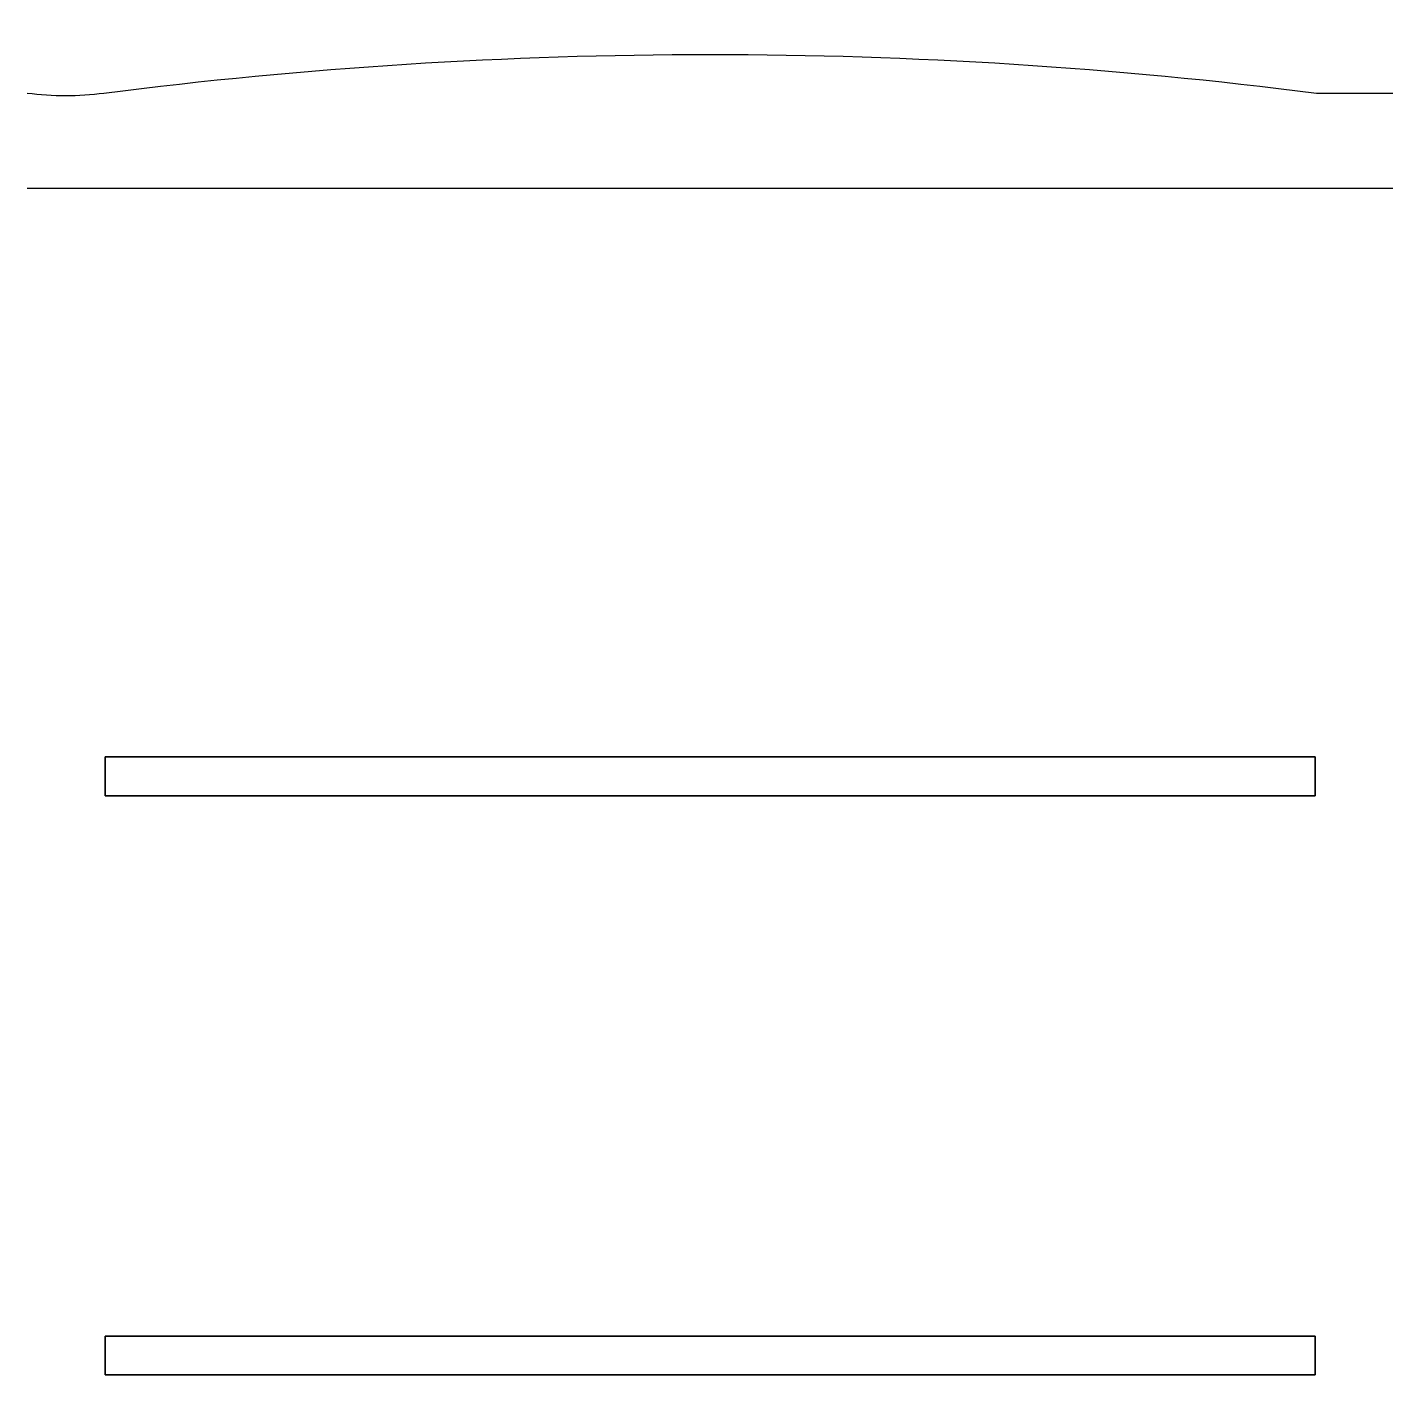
# Model space of a CAD drawing. Extents: x -0.261 to 0.269, y -0.528 to -0.003.
import ezdxf

# ---------------------------------------------------------------- set-up
doc = ezdxf.new("R2010")
doc.units = 0
doc.header["$MEASUREMENT"] = 0
doc.layers.get('0').update_dxf_attribs({"color": 8, "linetype": 'CONTINUOUS'})

msp = doc.modelspace()

# ---------------------------------------------------------------- linework, layer by layer
at = {"color": 254, "extrusion": (-1, 0, 0), "const_width": 0.025}
for elevation in [0.2313, -0.2687]:
    msp.add_lwpolyline([(0.06591, 0.02), (0.46591, 0.02, 0.414214), (0.51591, 0.07), (0.51591, 0.47, 0.414214), (0.46591, 0.52), (0.06591, 0.52, -0.414214), (0.01591, 0.57), (0.01591, 0.83)], format="xyb", dxfattribs=dict(at, elevation=elevation))
at = {"color": 5, "extrusion": (0, 0, -1), "elevation": -0.83497}
msp.add_lwpolyline([(-0.26842, -0.02902), (-0.23874, -0.02902, -0.063679), (0.23144, -0.02902, 0.063679), (0.26113, -0.02902, -1.136019)], format="xyb", dxfattribs=at)
at = {"color": 5, "extrusion": (0, -1, 0), "elevation": 0.06591}
msp.add_lwpolyline([(0.26842, 0.53497), (0.23874, 0.53497, -0.063679), (-0.23144, 0.53497, 0.063679), (-0.26113, 0.53497, -1.136019)], format="xyb", dxfattribs=at)

# ---------------------------------------------------------------- meshes
at = {"color": 254}
mesh = msp.add_polymesh((6, 3), dxfattribs=at)
for k, corner in enumerate([(0.23829, -0.30125, 0.03338), (0.23829, -0.30125, 0.01838), (0.23829, -0.30125, 0.01838), (-0.23091, -0.30125, 0.03338), (-0.23091, -0.30125, 0.01838), (-0.23091, -0.30125, 0.01838), (-0.23091, -0.28625, 0.03338), (-0.23091, -0.28625, 0.01838), (-0.23091, -0.30125, 0.01838), (0.23829, -0.28625, 0.03338), (0.23829, -0.28625, 0.01838), (0.23829, -0.30125, 0.01838), (0.23829, -0.28625, 0.03338), (0.23829, -0.28625, 0.03338), (0.23829, -0.30125, 0.03338), (-0.23091, -0.28625, 0.03338), (-0.23091, -0.28625, 0.03338), (-0.23091, -0.30125, 0.03338)]):
    mesh.set_mesh_vertex(divmod(k, 3), corner)
mesh = msp.add_polymesh((6, 3), dxfattribs=at)
for k, corner in enumerate([(0.23829, -0.52581, 0.44684), (0.23829, -0.52581, 0.43184), (0.23829, -0.52581, 0.43184), (-0.23091, -0.52581, 0.44684), (-0.23091, -0.52581, 0.43184), (-0.23091, -0.52581, 0.43184), (-0.23091, -0.51081, 0.44684), (-0.23091, -0.51081, 0.43184), (-0.23091, -0.52581, 0.43184), (0.23829, -0.51081, 0.44684), (0.23829, -0.51081, 0.43184), (0.23829, -0.52581, 0.43184), (0.23829, -0.51081, 0.44684), (0.23829, -0.51081, 0.44684), (0.23829, -0.52581, 0.44684), (-0.23091, -0.51081, 0.44684), (-0.23091, -0.51081, 0.44684), (-0.23091, -0.52581, 0.44684)]):
    mesh.set_mesh_vertex(divmod(k, 3), corner)

doc.saveas('drawing.dxf')
